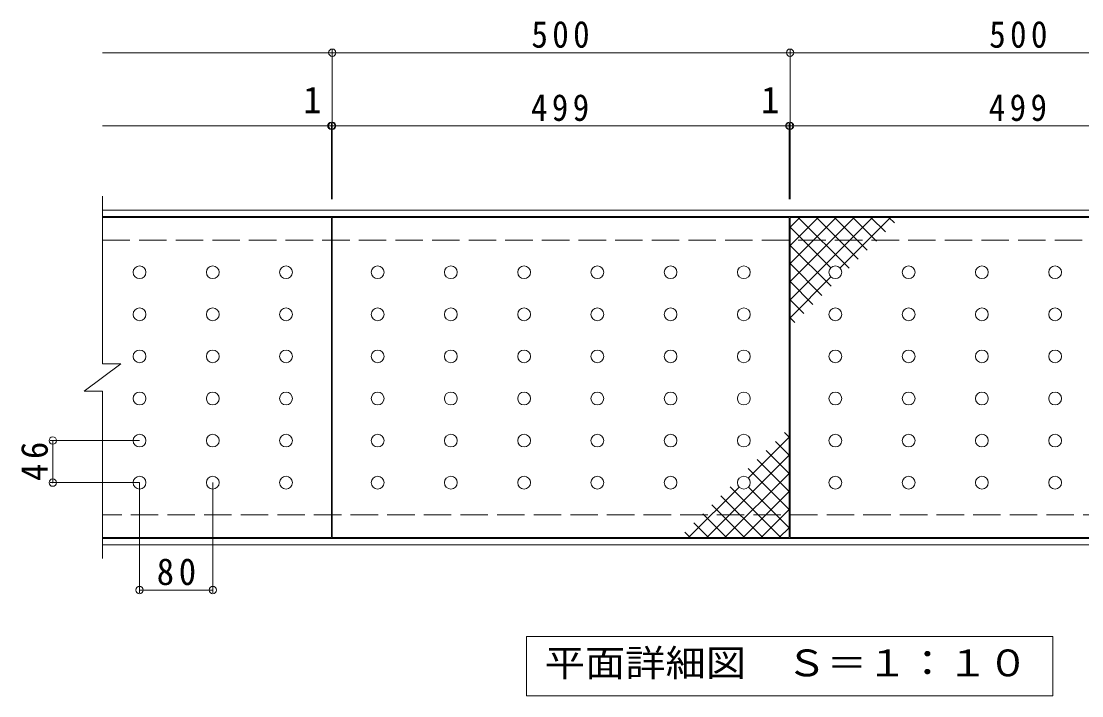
# Model space of a CAD drawing. Units: millimetres on the paper, enlarged 2 times, with parts at other scales. Extents: x -260 to 264, y -272 to 207.
# Drawn here: x -201.2 to 30.5, y 59.8 to 207.2 of the extents above; entities that cross this region are included whole.
import ezdxf
from ezdxf.enums import TextEntityAlignment as Align

# ---------------------------------------------------------------- set-up
doc = ezdxf.new("R2010")
doc.units = ezdxf.units.MM
doc.header["$LTSCALE"] = 2
doc.header["$PDMODE"] = 32
doc.header["$PDSIZE"] = 1.6
doc.linetypes.add('DASHED3', pattern=[4, 3, -1])
for name, color, linetype, lineweight in [('C-1', 2, 'Continuous', 18), ('C-2', 3, 'Continuous', 18), ('C-4', 7, 'Continuous', 18), ('C-5', 7, 'Continuous', 18), ('C-A', 3, 'Continuous', 18)]:
    doc.layers.add(name, color=color, linetype=linetype, lineweight=lineweight)
doc.styles.add('ＭＳ ゴシック', font='')
doc.styles.get('ＭＳ ゴシック').set_extended_font_data('MS Gothic')

msp = doc.modelspace()

# ---------------------------------------------------------------- linework, layer by layer
at = {"layer": 'C-1'}
for p, q in [((-183.411, 165.957), (116.789, 165.957)), ((-183.411, 164.557), (116.789, 164.557)), ((116.789, 94.157), (-183.411, 94.157)), ((116.789, 92.757), (-183.411, 92.757))]:
    msp.add_line(p, q, dxfattribs=at)
at = {"layer": 'C-1', "linetype": 'DASHED3'}
for p, q in [((-183.411, 159.357), (116.789, 159.357)), ((116.789, 99.357), (-183.411, 99.357))]:
    msp.add_line(p, q, dxfattribs=at)
at = {"layer": 'C-2'}
for p, q in [((-183.411, 132.357), (-183.411, 168.957)), ((-133.411, 164.357), (-183.411, 164.357)), ((-133.411, 94.357), (-133.411, 164.357)), ((-187.411, 126.357), (-179.411, 132.357)), ((-183.411, 132.357), (-179.411, 132.357)), ((-187.411, 126.357), (-183.411, 126.357)), ((-183.411, 89.757), (-183.411, 126.357)), ((-133.411, 94.357), (-183.411, 94.357))]:
    msp.add_line(p, q, dxfattribs=at)
for points in [[(-133.211, 94.357), (-133.211, 164.357), (-33.411, 164.357), (-33.411, 94.357)], [(-33.211, 94.357), (-33.211, 164.357), (66.589, 164.357), (66.589, 94.357)]]:
    msp.add_lwpolyline(points, close=True, dxfattribs=at)
at = {"layer": 'C-4'}
for p, q in [((-133.211, 184.357), (-133.211, 200.957)), ((-33.211, 184.357), (-33.211, 200.957)), ((-183.411, 184.357), (-133.211, 184.357)), ((-133.411, 168.357), (-133.411, 184.957)), ((-133.211, 168.357), (-133.211, 184.957)), ((-133.211, 184.357), (-33.411, 184.357)), ((-33.411, 168.357), (-33.411, 184.957)), ((-33.411, 184.357), (-33.211, 184.357)), ((-33.211, 168.357), (-33.211, 184.957)), ((-33.211, 184.357), (66.589, 184.357)), ((-175.311, 115.557), (-194.873, 115.557)), ((-194.273, 106.357), (-194.273, 115.557)), ((-175.311, 106.357), (-194.873, 106.357)), ((-175.311, 106.357), (-175.311, 82.281)), ((-159.311, 106.357), (-159.311, 82.281)), ((-175.311, 82.881), (-159.311, 82.881))]:
    msp.add_line(p, q, dxfattribs=at)
msp.add_lwpolyline([(-183.411, 200.357), (-33.211, 200.357), (116.789, 200.357)], dxfattribs=at)
for p in [(-133.211, 200.357), (-33.211, 200.357), (-133.411, 184.357), (-133.211, 184.357), (-33.411, 184.357), (-33.211, 184.357), (-194.273, 115.557), (-194.273, 106.357), (-175.311, 82.881), (-159.311, 82.881)]:
    msp.add_point(p, dxfattribs=at)
at = {"layer": 'C-5'}
for p, q in [((-90.811, 72.757), (24.189, 72.757)), ((-90.811, 59.757), (-90.811, 72.757))]:
    msp.add_line(p, q, dxfattribs=at)
msp.add_lwpolyline([(24.189, 72.757), (24.189, 59.757), (-90.811, 59.757)], dxfattribs=at)
at = {"layer": 'C-A'}
for p, q in [((-33.211, 162.2), (-31.054, 164.357)), ((-33.211, 158.241), (-27.095, 164.357)), ((-33.211, 154.281), (-23.135, 164.357)), ((-33.211, 150.321), (-19.175, 164.357)), ((-33.211, 146.361), (-15.215, 164.357)), ((-33.211, 162.2), (-24.328, 153.318)), ((-31.407, 164.357), (-20.297, 153.246)), ((-27.447, 164.357), (-18.317, 155.226)), ((-23.488, 164.357), (-16.337, 157.206)), ((-22.294, 153.319), (-11.256, 164.357)), ((-19.528, 164.357), (-14.357, 159.186)), ((-15.568, 164.357), (-12.377, 161.166)), ((-11.608, 164.357), (-10.398, 163.146)), ((-33.211, 158.241), (-24.257, 149.287)), ((-33.211, 154.281), (-26.237, 147.307)), ((-33.211, 142.401), (-24.273, 151.339)), ((-33.211, 150.321), (-28.217, 145.327)), ((-33.211, 146.361), (-30.197, 143.347)), ((-33.211, 142.402), (-32.176, 141.367)), ((-33.411, 116.312), (-42.349, 107.374)), ((-33.411, 116.312), (-34.445, 117.346)), ((-33.411, 112.352), (-36.425, 115.366)), ((-33.411, 112.352), (-51.406, 94.357)), ((-33.411, 104.432), (-40.385, 111.407)), ((-33.411, 108.392), (-38.405, 113.386)), ((-33.411, 100.473), (-42.365, 109.427)), ((-33.411, 108.392), (-47.446, 94.357)), ((-44.328, 105.395), (-55.366, 94.357)), ((-35.214, 94.357), (-46.325, 105.467)), ((-33.411, 104.433), (-43.487, 94.357)), ((-33.411, 96.513), (-42.293, 105.395)), ((-39.174, 94.357), (-48.304, 103.487)), ((-43.134, 94.357), (-50.284, 101.507)), ((-33.411, 100.473), (-39.527, 94.357)), ((-51.054, 94.357), (-54.244, 97.547)), ((-47.094, 94.357), (-52.264, 99.527)), ((-55.013, 94.357), (-56.224, 95.567)), ((-33.411, 96.513), (-35.567, 94.357))]:
    msp.add_line(p, q, dxfattribs=at)
for centre in [(-175.311, 152.357), (-159.311, 152.357), (-143.311, 152.357), (-123.311, 152.357), (-107.311, 152.357), (-91.311, 152.357), (-75.311, 152.357), (-59.311, 152.357), (-43.311, 152.357), (-23.311, 152.357), (-7.311, 152.357), (8.689, 152.357), (24.689, 152.357), (-175.311, 143.157), (-159.311, 143.157), (-143.311, 143.157), (-123.311, 143.157), (-107.311, 143.157), (-91.311, 143.157), (-75.311, 143.157), (-59.311, 143.157), (-43.311, 143.157), (-23.311, 143.157), (-7.311, 143.157), (8.689, 143.157), (24.689, 143.157), (-175.311, 133.957), (-159.311, 133.957), (-143.311, 133.957), (-123.311, 133.957), (-107.311, 133.957), (-91.311, 133.957), (-75.311, 133.957), (-59.311, 133.957), (-43.311, 133.957), (-23.311, 133.957), (-7.311, 133.957), (8.689, 133.957), (24.689, 133.957), (-175.311, 124.757), (-159.311, 124.757), (-143.311, 124.757), (-123.311, 124.757), (-107.311, 124.757), (-91.311, 124.757), (-75.311, 124.757), (-59.311, 124.757), (-43.311, 124.757), (-23.311, 124.757), (-7.311, 124.757), (8.689, 124.757), (24.689, 124.757), (-175.311, 115.557), (-159.311, 115.557), (-143.311, 115.557), (-123.311, 115.557), (-107.311, 115.557), (-91.311, 115.557), (-75.311, 115.557), (-59.311, 115.557), (-43.311, 115.557), (-23.311, 115.557), (-7.311, 115.557), (8.689, 115.557), (24.689, 115.557), (-175.311, 106.357), (-159.311, 106.357), (-143.311, 106.357), (-123.311, 106.357), (-107.311, 106.357), (-91.311, 106.357), (-75.311, 106.357), (-59.311, 106.357), (-43.311, 106.357), (-23.311, 106.357), (-7.311, 106.357), (8.689, 106.357), (24.689, 106.357)]:
    msp.add_circle(centre, 1.4, dxfattribs=at)

# ---------------------------------------------------------------- texts
at = {"layer": 'C-4', "color": 2, "style": 'ＭＳ ゴシック'}
for p in [(-139.551, 185.357), (-39.551, 185.357)]:
    msp.add_text('1', height=5.865, dxfattribs=at).set_placement(p, align=Align.BOTTOM_LEFT)
at = {"layer": 'C-4', "color": 2, "char_height": 5.865, "attachment_point": 7, "style": 'ＭＳ ゴシック'}
for s, insert in [('\\T1.27;\\W0.9;500', (-89.711, 201.357)), ('\\T1.27;\\W0.9;500', (10.289, 201.357)), ('\\T1.27;\\W0.9;499', (-89.811, 185.357)), ('\\T1.27;\\W0.9;499', (10.189, 185.357)), ('\\T1.27;\\W0.95;80', (-171.561, 83.881))]:
    msp.add_mtext(s, dxfattribs=dict(at, insert=insert))
at = {"layer": 'C-4', "color": 2, "insert": (-195.273, 106.707), "char_height": 5.865, "attachment_point": 7, "rotation": 90, "style": 'ＭＳ ゴシック'}
msp.add_mtext('\\T1.27;\\W0.95;46', dxfattribs=at)
at = {"layer": 'C-5', "color": 2, "style": 'ＭＳ ゴシック', "width": 1.1}
msp.add_text('平面詳細図\u3000Ｓ＝１：１０', height=5.865, dxfattribs=at).set_placement((-86.811, 62.257), align=Align.BOTTOM_LEFT)

doc.saveas('drawing.dxf')
